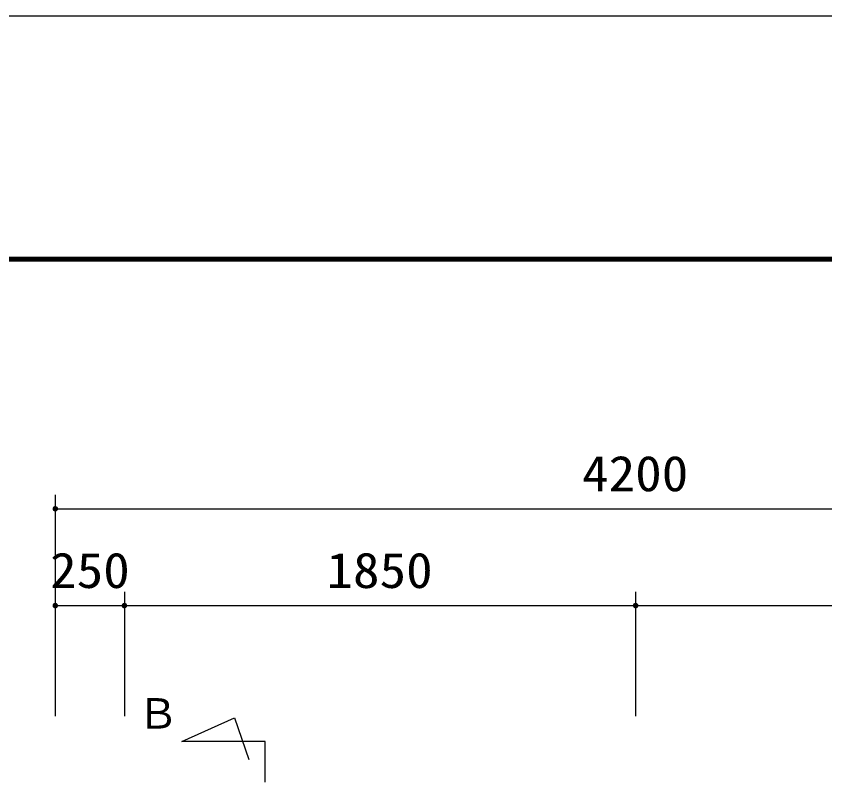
# Model space of a CAD drawing. Units: millimetres, scale not verified. Extents: x -14850 to 14850, y -10500 to 10500.
# Drawn here: x -10757 to -7831, y 7706 to 10500 of the extents above; entities that cross this region are included whole.
import ezdxf
from ezdxf.enums import TextEntityAlignment as Align

# ---------------------------------------------------------------- set-up
doc = ezdxf.new("R2010")
doc.units = ezdxf.units.MM
doc.header["$LTSCALE"] = 50
for name, color, linetype, lineweight in [('0-1_機器', 3, 'Continuous', 25), ('0-2_製作', 5, 'Continuous', 25), ('0-6_図面枠', 7, 'Continuous', 25), ('0-7_Axis_waku', 7, 'Continuous', 25)]:
    doc.layers.add(name, color=color, linetype=linetype, lineweight=lineweight)
doc.styles.add('ＭＳ ゴシック', font='')
doc.styles.get('ＭＳ ゴシック').set_extended_font_data('MS Gothic')

msp = doc.modelspace()

# ---------------------------------------------------------------- linework, layer by layer
at = {"layer": '0-1_機器'}
msp.add_line((-9855.6, 7730.32), (-9855.6, 7876.68), dxfattribs=at)
msp.add_lwpolyline([(-9855.6, 7876.68), (-10157.1, 7876.68), (-9966.77, 7963.2), (-9914.87, 7811.8)], dxfattribs=at)
at = {"layer": '0-2_製作', "color": 2}
for p, q in [((-10615.6, 8768.64), (-10615.6, 7969.12)), ((-10615.6, 8718.64), (-6415.6, 8718.64)), ((-10365.6, 8418.64), (-10365.6, 7969.12)), ((-8515.6, 8418.64), (-8515.6, 7969.12)), ((-10615.6, 8368.64), (-10365.6, 8368.64)), ((-10365.6, 8368.64), (-8515.6, 8368.64)), ((-8515.6, 8368.64), (-6665.6, 8368.64))]:
    msp.add_line(p, q, dxfattribs=at)
at = {"layer": '0-2_製作'}
for points in [[(-10616.86, 8728.57), (-10625.6, 8718.64), (-10618.09, 8728.33)], [(-10616.86, 8728.57), (-10615.6, 8718.64), (-10625.6, 8718.64)], [(-10618.09, 8728.33), (-10625.6, 8718.64), (-10625.58, 8719.27)], [(-10618.09, 8728.33), (-10625.58, 8719.27), (-10619.29, 8727.94)], [(-10619.29, 8727.94), (-10625.58, 8719.27), (-10625.43, 8720.52)], [(-10619.29, 8727.94), (-10625.43, 8720.52), (-10620.42, 8727.41)], [(-10620.42, 8727.41), (-10625.43, 8720.52), (-10625.11, 8721.73)], [(-10620.42, 8727.41), (-10625.11, 8721.73), (-10621.48, 8726.73)], [(-10621.48, 8726.73), (-10625.11, 8721.73), (-10624.65, 8722.9)], [(-10621.48, 8726.73), (-10624.65, 8722.9), (-10622.45, 8725.93)], [(-10622.45, 8725.93), (-10624.65, 8722.9), (-10624.05, 8724)], [(-10622.45, 8725.93), (-10624.05, 8724), (-10623.31, 8725.02)], [(-10615.6, 8728.64), (-10615.6, 8718.64), (-10616.86, 8728.57)], [(-10614.98, 8728.63), (-10615.6, 8718.64), (-10615.6, 8728.64)], [(-10613.73, 8728.47), (-10615.6, 8718.64), (-10614.98, 8728.63)], [(-10612.51, 8728.16), (-10615.6, 8718.64), (-10613.73, 8728.47)], [(-10611.35, 8727.69), (-10615.6, 8718.64), (-10612.51, 8728.16)], [(-10610.25, 8727.09), (-10615.6, 8718.64), (-10611.35, 8727.69)], [(-10609.23, 8726.35), (-10615.6, 8718.64), (-10610.25, 8727.09)], [(-10609.23, 8726.35), (-10605.6, 8718.64), (-10615.6, 8718.64)], [(-10608.31, 8725.49), (-10605.6, 8718.64), (-10609.23, 8726.35)], [(-10607.51, 8724.52), (-10605.6, 8718.64), (-10608.31, 8725.49)], [(-10606.84, 8723.46), (-10605.6, 8718.64), (-10607.51, 8724.52)], [(-10606.31, 8722.33), (-10605.6, 8718.64), (-10606.84, 8723.46)], [(-10605.92, 8721.13), (-10605.6, 8718.64), (-10606.31, 8722.33)], [(-10605.68, 8719.9), (-10605.6, 8718.64), (-10605.92, 8721.13)], [(-10615.6, 8718.64), (-10625.53, 8717.39), (-10625.6, 8718.64)], [(-10615.6, 8718.64), (-10625.29, 8716.16), (-10625.53, 8717.39)], [(-10615.6, 8718.64), (-10624.9, 8714.96), (-10625.29, 8716.16)], [(-10615.6, 8718.64), (-10624.37, 8713.83), (-10624.9, 8714.96)], [(-10615.6, 8718.64), (-10623.69, 8712.77), (-10624.37, 8713.83)], [(-10615.6, 8718.64), (-10622.89, 8711.8), (-10623.69, 8712.77)], [(-10615.6, 8718.64), (-10621.98, 8710.94), (-10622.89, 8711.8)], [(-10615.6, 8718.64), (-10620.96, 8710.2), (-10621.98, 8710.94)], [(-10615.6, 8708.64), (-10620.96, 8710.2), (-10615.6, 8718.64)], [(-10615.6, 8708.64), (-10619.86, 8709.6), (-10620.96, 8710.2)], [(-10615.6, 8708.64), (-10618.69, 8709.13), (-10619.86, 8709.6)], [(-10615.6, 8708.64), (-10617.48, 8708.82), (-10618.69, 8709.13)], [(-10615.6, 8708.64), (-10616.23, 8708.66), (-10617.48, 8708.82)], [(-10605.6, 8718.64), (-10615.6, 8708.64), (-10615.6, 8718.64)], [(-10605.6, 8718.64), (-10614.35, 8708.72), (-10615.6, 8708.64)], [(-10605.6, 8718.64), (-10613.12, 8708.96), (-10614.35, 8708.72)], [(-10605.62, 8718.02), (-10613.12, 8708.96), (-10605.6, 8718.64)], [(-10605.62, 8718.02), (-10611.92, 8709.35), (-10613.12, 8708.96)], [(-10605.78, 8716.77), (-10611.92, 8709.35), (-10605.62, 8718.02)], [(-10605.78, 8716.77), (-10610.79, 8709.88), (-10611.92, 8709.35)], [(-10606.09, 8715.55), (-10610.79, 8709.88), (-10605.78, 8716.77)], [(-10606.09, 8715.55), (-10609.73, 8710.55), (-10610.79, 8709.88)], [(-10606.56, 8714.39), (-10609.73, 8710.55), (-10606.09, 8715.55)], [(-10606.56, 8714.39), (-10608.76, 8711.36), (-10609.73, 8710.55)], [(-10607.16, 8713.29), (-10608.76, 8711.36), (-10606.56, 8714.39)], [(-10607.16, 8713.29), (-10607.9, 8712.27), (-10608.76, 8711.36)], [(-10616.86, 8378.57), (-10625.6, 8368.64), (-10618.09, 8378.33)], [(-10616.86, 8378.57), (-10615.6, 8368.64), (-10625.6, 8368.64)], [(-10618.09, 8378.33), (-10625.6, 8368.64), (-10625.58, 8369.27)], [(-10618.09, 8378.33), (-10625.58, 8369.27), (-10619.29, 8377.94)], [(-10619.29, 8377.94), (-10625.58, 8369.27), (-10625.43, 8370.52)], [(-10619.29, 8377.94), (-10625.43, 8370.52), (-10620.42, 8377.41)], [(-10620.42, 8377.41), (-10625.43, 8370.52), (-10625.11, 8371.73)], [(-10620.42, 8377.41), (-10625.11, 8371.73), (-10621.48, 8376.73)], [(-10621.48, 8376.73), (-10625.11, 8371.73), (-10624.65, 8372.9)], [(-10621.48, 8376.73), (-10624.65, 8372.9), (-10622.45, 8375.93)], [(-10622.45, 8375.93), (-10624.65, 8372.9), (-10624.05, 8374)], [(-10622.45, 8375.93), (-10624.05, 8374), (-10623.31, 8375.02)], [(-10615.6, 8378.64), (-10615.6, 8368.64), (-10616.86, 8378.57)], [(-10614.98, 8378.63), (-10615.6, 8368.64), (-10615.6, 8378.64)], [(-10613.73, 8378.47), (-10615.6, 8368.64), (-10614.98, 8378.63)], [(-10612.51, 8378.16), (-10615.6, 8368.64), (-10613.73, 8378.47)], [(-10611.35, 8377.69), (-10615.6, 8368.64), (-10612.51, 8378.16)], [(-10610.25, 8377.09), (-10615.6, 8368.64), (-10611.35, 8377.69)], [(-10609.23, 8376.35), (-10615.6, 8368.64), (-10610.25, 8377.09)], [(-10609.23, 8376.35), (-10605.6, 8368.64), (-10615.6, 8368.64)], [(-10608.31, 8375.49), (-10605.6, 8368.64), (-10609.23, 8376.35)], [(-10607.51, 8374.52), (-10605.6, 8368.64), (-10608.31, 8375.49)], [(-10606.84, 8373.46), (-10605.6, 8368.64), (-10607.51, 8374.52)], [(-10606.31, 8372.33), (-10605.6, 8368.64), (-10606.84, 8373.46)], [(-10605.92, 8371.13), (-10605.6, 8368.64), (-10606.31, 8372.33)], [(-10605.68, 8369.9), (-10605.6, 8368.64), (-10605.92, 8371.13)], [(-10366.86, 8378.57), (-10375.6, 8368.64), (-10368.09, 8378.33)], [(-10366.86, 8378.57), (-10365.6, 8368.64), (-10375.6, 8368.64)], [(-10368.09, 8378.33), (-10375.6, 8368.64), (-10375.58, 8369.27)], [(-10368.09, 8378.33), (-10375.58, 8369.27), (-10369.29, 8377.94)], [(-10369.29, 8377.94), (-10375.58, 8369.27), (-10375.43, 8370.52)], [(-10369.29, 8377.94), (-10375.43, 8370.52), (-10370.42, 8377.41)], [(-10370.42, 8377.41), (-10375.43, 8370.52), (-10375.12, 8371.73)], [(-10370.42, 8377.41), (-10375.12, 8371.73), (-10371.48, 8376.73)], [(-10371.48, 8376.73), (-10375.12, 8371.73), (-10374.65, 8372.9)], [(-10371.48, 8376.73), (-10374.65, 8372.9), (-10372.45, 8375.93)], [(-10372.45, 8375.93), (-10374.65, 8372.9), (-10374.05, 8374)], [(-10372.45, 8375.93), (-10374.05, 8374), (-10373.31, 8375.02)], [(-10365.6, 8378.64), (-10365.6, 8368.64), (-10366.86, 8378.57)], [(-10364.98, 8378.63), (-10365.6, 8368.64), (-10365.6, 8378.64)], [(-10363.73, 8378.47), (-10365.6, 8368.64), (-10364.98, 8378.63)], [(-10362.51, 8378.16), (-10365.6, 8368.64), (-10363.73, 8378.47)], [(-10361.35, 8377.69), (-10365.6, 8368.64), (-10362.51, 8378.16)], [(-10360.25, 8377.09), (-10365.6, 8368.64), (-10361.35, 8377.69)], [(-10359.23, 8376.35), (-10365.6, 8368.64), (-10360.25, 8377.09)], [(-10359.23, 8376.35), (-10355.6, 8368.64), (-10365.6, 8368.64)], [(-10358.31, 8375.49), (-10355.6, 8368.64), (-10359.23, 8376.35)], [(-10357.51, 8374.52), (-10355.6, 8368.64), (-10358.31, 8375.49)], [(-10356.84, 8373.46), (-10355.6, 8368.64), (-10357.51, 8374.52)], [(-10356.31, 8372.33), (-10355.6, 8368.64), (-10356.84, 8373.46)], [(-10355.92, 8371.13), (-10355.6, 8368.64), (-10356.31, 8372.33)], [(-10355.68, 8369.9), (-10355.6, 8368.64), (-10355.92, 8371.13)], [(-8515.6, 8378.64), (-8525.6, 8368.64), (-8525.58, 8369.27)], [(-8515.6, 8378.64), (-8515.6, 8368.64), (-8525.6, 8368.64)], [(-8515.6, 8378.64), (-8525.58, 8369.27), (-8516.86, 8378.57)], [(-8516.86, 8378.57), (-8525.58, 8369.27), (-8525.43, 8370.52)], [(-8516.86, 8378.57), (-8525.43, 8370.52), (-8518.09, 8378.33)], [(-8518.09, 8378.33), (-8525.43, 8370.52), (-8525.11, 8371.73)], [(-8518.09, 8378.33), (-8525.11, 8371.73), (-8519.29, 8377.94)], [(-8519.29, 8377.94), (-8525.11, 8371.73), (-8524.65, 8372.9)], [(-8519.29, 8377.94), (-8524.65, 8372.9), (-8520.42, 8377.41)], [(-8520.42, 8377.41), (-8524.65, 8372.9), (-8524.05, 8374)], [(-8520.42, 8377.41), (-8524.05, 8374), (-8521.48, 8376.73)], [(-8521.48, 8376.73), (-8524.05, 8374), (-8523.31, 8375.02)], [(-8521.48, 8376.73), (-8523.31, 8375.02), (-8522.45, 8375.93)], [(-8514.98, 8378.63), (-8515.6, 8368.64), (-8515.6, 8378.64)], [(-8513.73, 8378.47), (-8515.6, 8368.64), (-8514.98, 8378.63)], [(-8512.51, 8378.16), (-8515.6, 8368.64), (-8513.73, 8378.47)], [(-8511.35, 8377.69), (-8515.6, 8368.64), (-8512.51, 8378.16)], [(-8510.25, 8377.09), (-8515.6, 8368.64), (-8511.35, 8377.69)], [(-8509.23, 8376.35), (-8515.6, 8368.64), (-8510.25, 8377.09)], [(-8508.31, 8375.49), (-8515.6, 8368.64), (-8509.23, 8376.35)], [(-8508.31, 8375.49), (-8505.6, 8368.64), (-8515.6, 8368.64)], [(-8507.51, 8374.52), (-8505.6, 8368.64), (-8508.31, 8375.49)], [(-8506.84, 8373.46), (-8505.6, 8368.64), (-8507.51, 8374.52)], [(-8506.31, 8372.33), (-8505.6, 8368.64), (-8506.84, 8373.46)], [(-8505.92, 8371.13), (-8505.6, 8368.64), (-8506.31, 8372.33)], [(-8505.68, 8369.9), (-8505.6, 8368.64), (-8505.92, 8371.13)], [(-10615.6, 8368.64), (-10625.53, 8367.39), (-10625.6, 8368.64)], [(-10615.6, 8368.64), (-10625.29, 8366.16), (-10625.53, 8367.39)], [(-10615.6, 8368.64), (-10624.9, 8364.96), (-10625.29, 8366.16)], [(-10615.6, 8368.64), (-10624.37, 8363.83), (-10624.9, 8364.96)], [(-10615.6, 8368.64), (-10623.69, 8362.77), (-10624.37, 8363.83)], [(-10615.6, 8368.64), (-10622.89, 8361.8), (-10623.69, 8362.77)], [(-10615.6, 8368.64), (-10621.98, 8360.94), (-10622.89, 8361.8)], [(-10615.6, 8368.64), (-10620.96, 8360.2), (-10621.98, 8360.94)], [(-10615.6, 8358.64), (-10620.96, 8360.2), (-10615.6, 8368.64)], [(-10615.6, 8358.64), (-10619.86, 8359.6), (-10620.96, 8360.2)], [(-10615.6, 8358.64), (-10618.69, 8359.13), (-10619.86, 8359.6)], [(-10615.6, 8358.64), (-10617.48, 8358.82), (-10618.69, 8359.13)], [(-10615.6, 8358.64), (-10616.23, 8358.66), (-10617.48, 8358.82)], [(-10605.6, 8368.64), (-10615.6, 8358.64), (-10615.6, 8368.64)], [(-10605.6, 8368.64), (-10614.35, 8358.72), (-10615.6, 8358.64)], [(-10605.6, 8368.64), (-10613.12, 8358.96), (-10614.35, 8358.72)], [(-10605.62, 8368.02), (-10613.12, 8358.96), (-10605.6, 8368.64)], [(-10605.62, 8368.02), (-10611.92, 8359.35), (-10613.12, 8358.96)], [(-10605.78, 8366.77), (-10611.92, 8359.35), (-10605.62, 8368.02)], [(-10605.78, 8366.77), (-10610.79, 8359.88), (-10611.92, 8359.35)], [(-10606.09, 8365.55), (-10610.79, 8359.88), (-10605.78, 8366.77)], [(-10606.09, 8365.55), (-10609.73, 8360.55), (-10610.79, 8359.88)], [(-10606.56, 8364.39), (-10609.73, 8360.55), (-10606.09, 8365.55)], [(-10606.56, 8364.39), (-10608.76, 8361.36), (-10609.73, 8360.55)], [(-10607.16, 8363.29), (-10608.76, 8361.36), (-10606.56, 8364.39)], [(-10607.16, 8363.29), (-10607.9, 8362.27), (-10608.76, 8361.36)], [(-10365.6, 8368.64), (-10375.53, 8367.39), (-10375.6, 8368.64)], [(-10365.6, 8368.64), (-10375.29, 8366.16), (-10375.53, 8367.39)], [(-10365.6, 8368.64), (-10374.9, 8364.96), (-10375.29, 8366.16)], [(-10365.6, 8368.64), (-10374.37, 8363.83), (-10374.9, 8364.96)], [(-10365.6, 8368.64), (-10373.69, 8362.77), (-10374.37, 8363.83)], [(-10365.6, 8368.64), (-10372.89, 8361.8), (-10373.69, 8362.77)], [(-10365.6, 8368.64), (-10371.98, 8360.94), (-10372.89, 8361.8)], [(-10365.6, 8368.64), (-10370.96, 8360.2), (-10371.98, 8360.94)], [(-10365.6, 8358.64), (-10370.96, 8360.2), (-10365.6, 8368.64)], [(-10365.6, 8358.64), (-10369.86, 8359.6), (-10370.96, 8360.2)], [(-10365.6, 8358.64), (-10368.69, 8359.13), (-10369.86, 8359.6)], [(-10365.6, 8358.64), (-10367.48, 8358.82), (-10368.69, 8359.13)], [(-10365.6, 8358.64), (-10366.23, 8358.66), (-10367.48, 8358.82)], [(-10355.6, 8368.64), (-10365.6, 8358.64), (-10365.6, 8368.64)], [(-10355.6, 8368.64), (-10364.35, 8358.72), (-10365.6, 8358.64)], [(-10355.6, 8368.64), (-10363.12, 8358.96), (-10364.35, 8358.72)], [(-10355.62, 8368.02), (-10363.12, 8358.96), (-10355.6, 8368.64)], [(-10355.62, 8368.02), (-10361.92, 8359.35), (-10363.12, 8358.96)], [(-10355.78, 8366.77), (-10361.92, 8359.35), (-10355.62, 8368.02)], [(-10355.78, 8366.77), (-10360.79, 8359.88), (-10361.92, 8359.35)], [(-10356.09, 8365.55), (-10360.79, 8359.88), (-10355.78, 8366.77)], [(-10356.09, 8365.55), (-10359.73, 8360.55), (-10360.79, 8359.88)], [(-10356.56, 8364.39), (-10359.73, 8360.55), (-10356.09, 8365.55)], [(-10356.56, 8364.39), (-10358.76, 8361.36), (-10359.73, 8360.55)], [(-10357.16, 8363.29), (-10358.76, 8361.36), (-10356.56, 8364.39)], [(-10357.16, 8363.29), (-10357.9, 8362.27), (-10358.76, 8361.36)], [(-8515.6, 8368.64), (-8525.53, 8367.39), (-8525.6, 8368.64)], [(-8515.6, 8368.64), (-8525.29, 8366.16), (-8525.53, 8367.39)], [(-8515.6, 8368.64), (-8524.9, 8364.96), (-8525.29, 8366.16)], [(-8515.6, 8368.64), (-8524.37, 8363.83), (-8524.9, 8364.96)], [(-8515.6, 8368.64), (-8523.69, 8362.77), (-8524.37, 8363.83)], [(-8515.6, 8368.64), (-8522.89, 8361.8), (-8523.69, 8362.77)], [(-8515.6, 8368.64), (-8521.98, 8360.94), (-8522.89, 8361.8)], [(-8515.6, 8358.64), (-8521.98, 8360.94), (-8515.6, 8368.64)], [(-8515.6, 8358.64), (-8520.96, 8360.2), (-8521.98, 8360.94)], [(-8515.6, 8358.64), (-8519.86, 8359.6), (-8520.96, 8360.2)], [(-8515.6, 8358.64), (-8518.69, 8359.13), (-8519.86, 8359.6)], [(-8515.6, 8358.64), (-8517.48, 8358.82), (-8518.69, 8359.13)], [(-8515.6, 8358.64), (-8516.23, 8358.66), (-8517.48, 8358.82)], [(-8505.6, 8368.64), (-8515.6, 8358.64), (-8515.6, 8368.64)], [(-8505.6, 8368.64), (-8514.35, 8358.72), (-8515.6, 8358.64)], [(-8505.62, 8368.02), (-8514.35, 8358.72), (-8505.6, 8368.64)], [(-8505.78, 8366.77), (-8514.35, 8358.72), (-8505.62, 8368.02)], [(-8505.78, 8366.77), (-8513.12, 8358.96), (-8514.35, 8358.72)], [(-8506.09, 8365.55), (-8513.12, 8358.96), (-8505.78, 8366.77)], [(-8506.09, 8365.55), (-8511.92, 8359.35), (-8513.12, 8358.96)], [(-8506.56, 8364.39), (-8511.92, 8359.35), (-8506.09, 8365.55)], [(-8506.56, 8364.39), (-8510.79, 8359.88), (-8511.92, 8359.35)], [(-8507.16, 8363.29), (-8510.79, 8359.88), (-8506.56, 8364.39)], [(-8507.16, 8363.29), (-8509.73, 8360.55), (-8510.79, 8359.88)], [(-8507.9, 8362.27), (-8509.73, 8360.55), (-8507.16, 8363.29)], [(-8507.9, 8362.27), (-8508.76, 8361.36), (-8509.73, 8360.55)]]:
    msp.add_solid(points, dxfattribs=at)
at = {"layer": '0-6_図面枠'}
msp.add_lwpolyline([(-14850, -10500), (14850, -10500), (14850, 10500), (-14850, 10500)], close=True, dxfattribs=at)
at = {"layer": '0-7_Axis_waku'}
for p, q in [((-12964, 9629), (14014, 9629)), ((-12963, 9628), (14013, 9628)), ((-12962, 9627), (14012, 9627)), ((-12961, 9626), (14011, 9626)), ((-12960, 9625), (14010, 9625)), ((-12959, 9624), (14009, 9624)), ((-12958, 9623), (14008, 9623)), ((-12957, 9622), (14007, 9622)), ((-12956, 9621), (14006, 9621)), ((-12955, 9620), (14005, 9620)), ((-12954, 9619), (14004, 9619)), ((-12953, 9618), (14003, 9618)), ((-12952, 9617), (14002, 9617)), ((-12951, 9616), (14001, 9616)), ((-12950, 9615), (14000, 9615))]:
    msp.add_line(p, q, dxfattribs=at)

# ---------------------------------------------------------------- texts
at = {"layer": '0-1_機器', "color": 4, "style": 'ＭＳ ゴシック'}
msp.add_text('Ｂ', height=110, dxfattribs=at).set_placement((-10319.09, 7890.74), align=Align.BOTTOM_LEFT)
at = {"layer": '0-2_製作', "color": 4, "style": 'ＭＳ ゴシック', "width": 1.1}
for s, p in [('4200', (-8709.35, 8743.64)), ('250', (-10634.35, 8393.64)), ('1850', (-9634.35, 8393.64))]:
    msp.add_text(s, height=128.4, dxfattribs=at).set_placement(p, align=Align.BOTTOM_LEFT)

doc.saveas('drawing.dxf')
